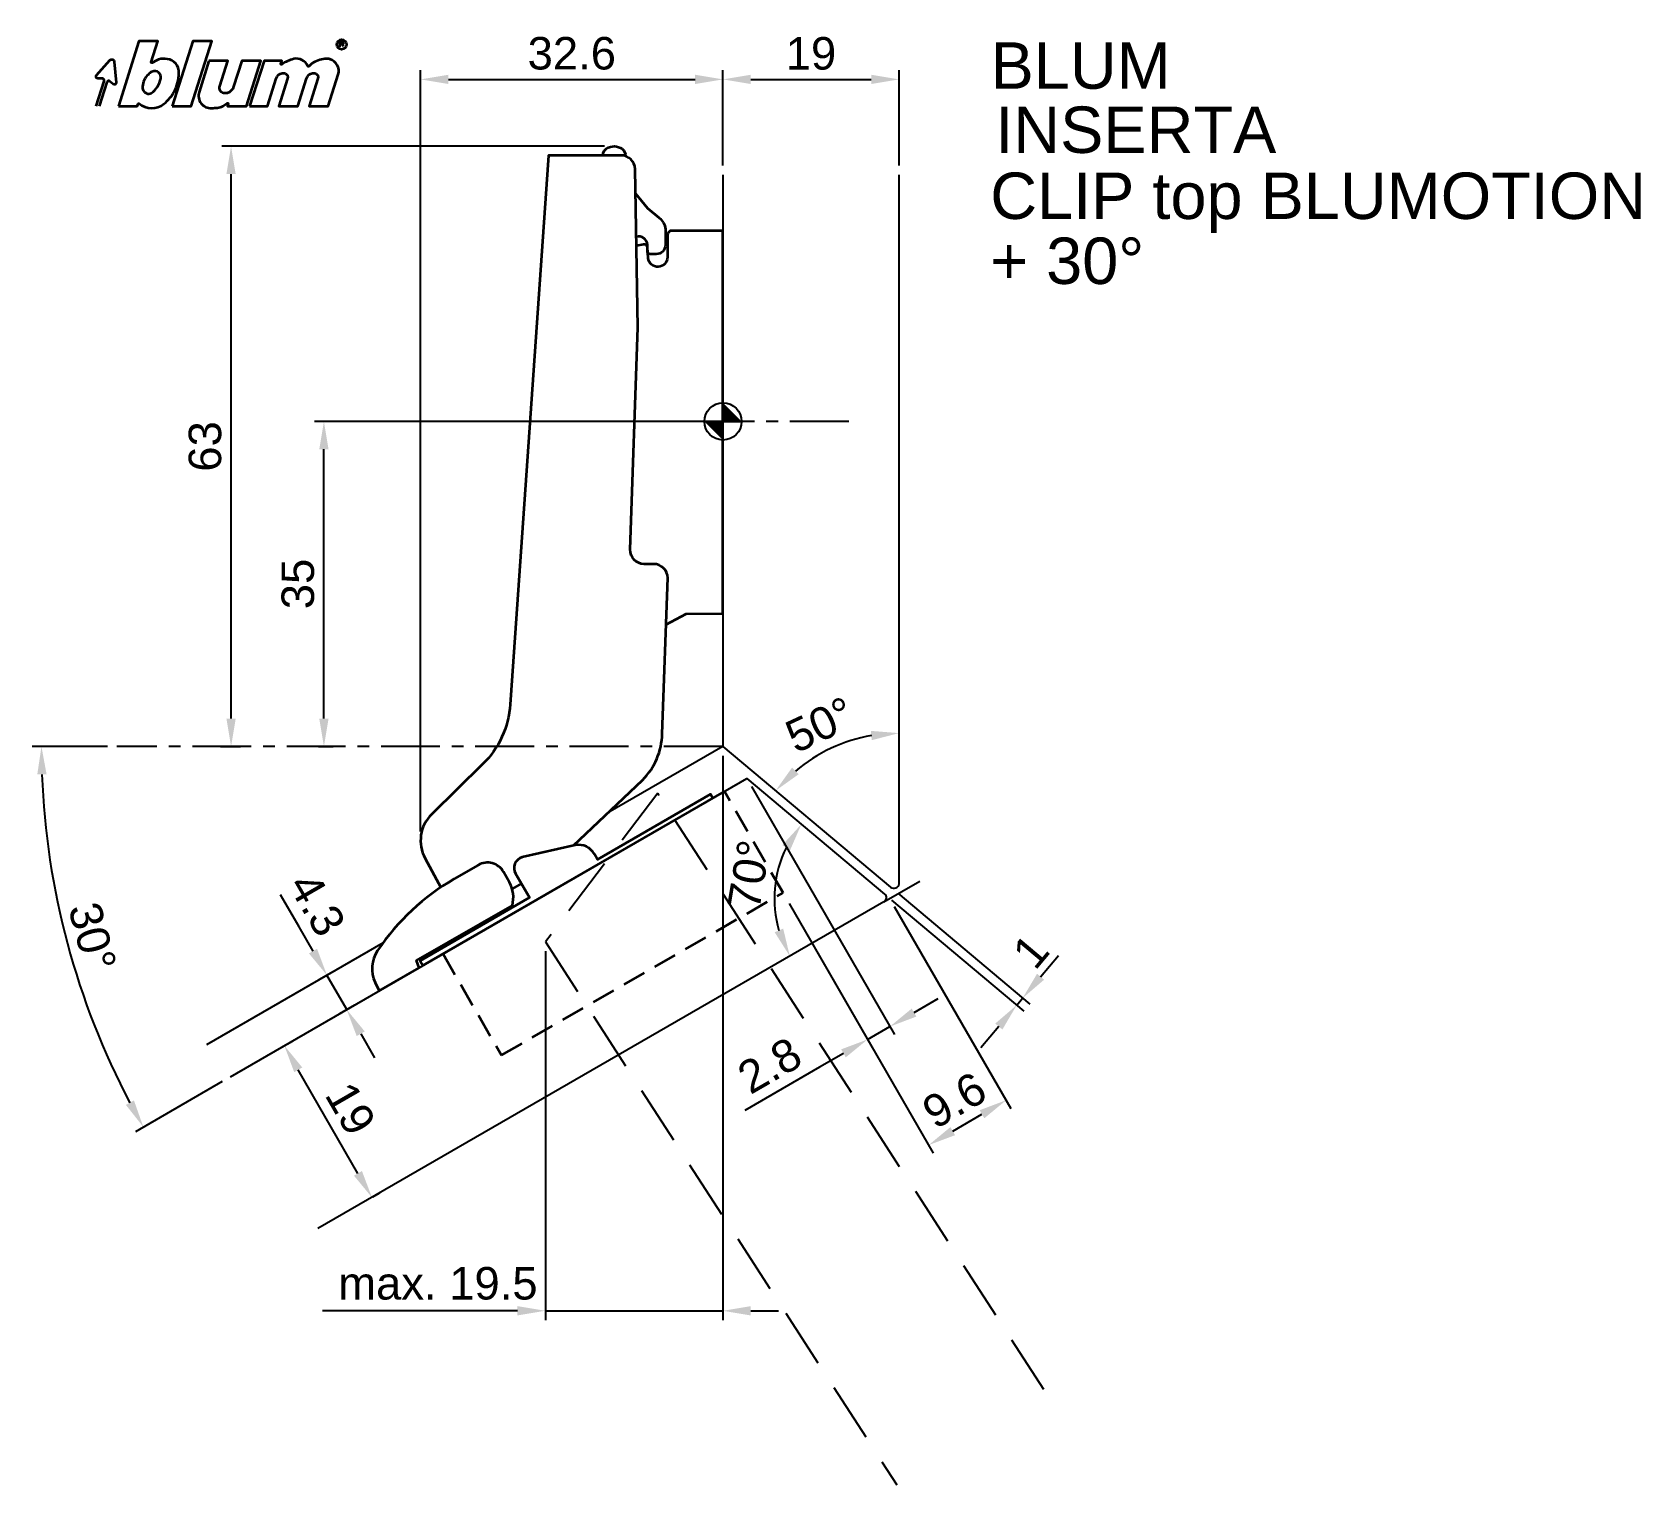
# Model space of a CAD drawing. Extents: x -74 to 99, y -114 to 42.
import ezdxf

# ---------------------------------------------------------------- set-up
doc = ezdxf.new("R2010")
doc.units = 0
doc.header["$PDMODE"] = 35
doc.header["$PDSIZE"] = 5
doc.linetypes.add('MITTE', pattern=[50.8, 31.75, -6.35, 6.35, -6.35])
doc.linetypes.add('STRICHLINIE', pattern=[19.05, 12.7, -6.35])
doc.layers.get('Defpoints').update_dxf_attribs({"linetype": 'CONTINUOUS'})
doc.layers.add('1', color=2, linetype='CONTINUOUS')
doc.layers.add('5', color=1, linetype='CONTINUOUS')
doc.layers.add('6', color=3, linetype='CONTINUOUS', lineweight=35)
doc.styles.add('Beschlag', font='ARIAL.TTF')
doc.dimstyles.new('Beschlag', dxfattribs={"dimtxt": 3.5, "dimasz": 3, "dimexe": 1, "dimexo": 1, "dimgap": 1, "dimtad": 1, "dimdec": 1, "dimdsep": 46, "dimtxsty": 'Beschlag', "dimcen": 2, "dimclrd": 256, "dimclre": 256, "dimclrt": 256, "dimadec": 1, "dimazin": 2, "dimtfac": 0.71, "dimtdec": 1, "dimtix": 1, "dimtmove": 2, "dimatfit": 0, "dimfxl": 0, "dimtolj": 1, "dimlwd": -1, "dimlwe": -1, "dimarcsym": 0})

# ---------------------------------------------------------------- blocks, each defined once
blk = doc.blocks.new('NullPunkt')
at = {"layer": '5'}
for points in [[(0, 2), (0, -2)], [(-2, 0), (2, 0)]]:
    blk.add_lwpolyline(points, dxfattribs=at)
blk.add_circle((0, 0), 2, dxfattribs=at)
for points in [[(0, 0), (-2, 0), (0, 2)], [(0, 0), (2, 0), (0, -2)]]:
    blk.add_solid(points, dxfattribs=at)
blk = doc.blocks.new('*D1')
at = {"layer": '1'}
for p, q in [((-1, 0), (-43.98, 0)), ((-42.98, -32), (-42.98, -3)), ((-43.57, -35), (-41.98, -35))]:
    blk.add_line(p, q, dxfattribs=at)
for points in [[(-43.48, -3), (-42.48, -3), (-42.98, 0)], [(-43.48, -32), (-42.48, -32), (-42.98, -35)]]:
    blk.add_solid(points, dxfattribs=at)
at = {"layer": 'Defpoints', "color": 0}
for p in [(-42.98, 0), (0, 0), (-44.57, -35)]:
    blk.add_point(p, dxfattribs=at)
at = {"layer": '1', "insert": (-45.77, -17.5), "char_height": 3.5, "attachment_point": 5, "rotation": 90, "style": 'Beschlag'}
blk.add_mtext('\\A1;35', dxfattribs=at)
blk = doc.blocks.new('*D2')
at = {"layer": '1'}
for p, q in [((-12.75, 29.63), (-53.98, 29.63)), ((-52.98, -32), (-52.98, 26.63)), ((-54.1, -35), (-51.98, -35))]:
    blk.add_line(p, q, dxfattribs=at)
for points in [[(-53.48, 26.63), (-52.48, 26.63), (-52.98, 29.63)], [(-53.48, -32), (-52.48, -32), (-52.98, -35)]]:
    blk.add_solid(points, dxfattribs=at)
at = {"layer": 'Defpoints', "color": 0}
for p in [(-52.98, 29.63), (-11.75, 29.63), (-55.1, -35)]:
    blk.add_point(p, dxfattribs=at)
at = {"layer": '1', "insert": (-55.77, -2.69), "char_height": 3.5, "attachment_point": 5, "rotation": 90, "style": 'Beschlag'}
blk.add_mtext('\\A1;63', dxfattribs=at)
blk = doc.blocks.new('*D3')
at = {"layer": '1'}
for p, q in [((-32.57, -44.14), (-32.57, 37.83)), ((-29.57, 36.83), (-3, 36.83)), ((0, 27.57), (0, 37.83))]:
    blk.add_line(p, q, dxfattribs=at)
for points in [[(-29.57, 37.33), (-29.57, 36.33), (-32.57, 36.83)], [(-3, 37.33), (-3, 36.33), (0, 36.83)]]:
    blk.add_solid(points, dxfattribs=at)
at = {"layer": 'Defpoints', "color": 0}
for p in [(0, 36.83), (0, 26.57), (-32.57, -45.14)]:
    blk.add_point(p, dxfattribs=at)
at = {"layer": '1', "insert": (-16.28, 39.62), "char_height": 3.5, "attachment_point": 5, "style": 'Beschlag'}
blk.add_mtext('\\A1;32.6', dxfattribs=at)
blk = doc.blocks.new('*D4')
at = {"layer": '1'}
for p, q in [((0, 27.57), (0, 37.83)), ((3, 36.83), (15.97, 36.83)), ((18.97, 27.57), (18.97, 37.83))]:
    blk.add_line(p, q, dxfattribs=at)
for points in [[(3, 37.33), (3, 36.33), (0, 36.83)], [(15.97, 37.33), (15.97, 36.33), (18.97, 36.83)]]:
    blk.add_solid(points, dxfattribs=at)
at = {"layer": 'Defpoints', "color": 0}
for p in [(18.97, 36.83), (0, 26.57), (18.97, 26.57)]:
    blk.add_point(p, dxfattribs=at)
at = {"layer": '1', "insert": (9.48, 39.61), "char_height": 3.5, "attachment_point": 5, "style": 'Beschlag'}
blk.add_mtext('\\A1;19', dxfattribs=at)
blk = doc.blocks.new('*D5')
at = {"layer": '1'}
for p, q in [((-66.28, -35), (-74.4, -35)), ((-53.92, -71.07), (-63.29, -76.48))]:
    blk.add_line(p, q, dxfattribs=at)
blk.add_arc((8.55, -35), 81.95, 182.0975, 207.9026, dxfattribs=at)
for points in [[(-73.85, -38.01), (-72.85, -37.99), (-73.4, -35)], [(-63.44, -73.11), (-64.31, -73.59), (-62.42, -75.98)]]:
    blk.add_solid(points, dxfattribs=at)
at = {"layer": 'Defpoints', "color": 0}
for p in [(-65.28, -35), (0, -35), (2.57, -38.45), (-72.16, -49.23), (-53.05, -70.57)]:
    blk.add_point(p, dxfattribs=at)
at = {"layer": '1', "insert": (-67.92, -55.49), "char_height": 3.5, "attachment_point": 5, "rotation": 285, "style": 'Beschlag'}
blk.add_mtext('\\A1;30°', dxfattribs=at)
blk = doc.blocks.new('*D6')
at = {"layer": '1'}
for p, q in [((0, -36), (0, -96.76)), ((-19.13, -57.05), (-19.13, -96.76)), ((-22.13, -95.76), (-25.13, -95.76)), ((-19.13, -95.76), (0, -95.76)), ((3, -95.76), (6, -95.76))]:
    blk.add_line(p, q, dxfattribs=at)
for points in [[(-22.13, -95.26), (-22.13, -96.26), (-19.13, -95.76)], [(3, -95.26), (3, -96.26), (0, -95.76)]]:
    blk.add_solid(points, dxfattribs=at)
at = {"layer": 'Defpoints', "color": 0}
for p in [(0, -35), (-19.13, -56.05), (0, -95.76)]:
    blk.add_point(p, dxfattribs=at)
at = {"layer": '1', "insert": (-30.7, -92.82), "char_height": 3.5, "attachment_point": 5, "style": 'Beschlag'}
blk.add_mtext('\\A1;max. 19.5', dxfattribs=at)
blk = doc.blocks.new('*D7')
at = {"layer": '1'}
for p, q in [((3.07, -39.32), (18.49, -66.02)), ((7.12, -51.89), (16.08, -67.41)), ((20.58, -63.65), (23.18, -62.15)), ((15.58, -66.54), (17.99, -65.15)), ((12.98, -68.04), (10.39, -69.54))]:
    blk.add_line(p, q, dxfattribs=at)
for points in [[(20.33, -63.22), (20.83, -64.08), (17.99, -65.15)], [(12.73, -67.61), (13.23, -68.47), (15.58, -66.54)]]:
    blk.add_solid(points, dxfattribs=at)
at = {"layer": 'Defpoints', "color": 0}
for p in [(2.57, -38.45), (6.62, -51.02), (17.99, -65.15)]:
    blk.add_point(p, dxfattribs=at)
at = {"layer": '1', "insert": (5.03, -69.35), "char_height": 3.5, "attachment_point": 5, "rotation": 30, "style": 'Beschlag'}
blk.add_mtext('\\A1;2.8', dxfattribs=at)
blk = doc.blocks.new('*D8')
at = {"layer": '1'}
for p, q in [((7.12, -51.89), (22.65, -78.78)), ((18.45, -52.23), (31, -73.96)), ((24.75, -76.42), (27.9, -74.59))]:
    blk.add_line(p, q, dxfattribs=at)
for points in [[(27.65, -74.16), (28.15, -75.03), (30.5, -73.09)], [(24.5, -75.98), (25, -76.85), (22.15, -77.92)]]:
    blk.add_solid(points, dxfattribs=at)
at = {"layer": 'Defpoints', "color": 0}
for p in [(6.62, -51.02), (17.95, -51.36), (30.5, -73.09)]:
    blk.add_point(p, dxfattribs=at)
at = {"layer": '1', "insert": (24.93, -73.09), "char_height": 3.5, "attachment_point": 5, "rotation": 30, "style": 'Beschlag'}
blk.add_mtext('\\A1;9.6', dxfattribs=at)
blk = doc.blocks.new('*D9')
at = {"layer": '1'}
for p, q in [((-47.52, -67.37), (-46.38, -66.71)), ((-39.31, -80.96), (-45.74, -69.81)), ((-37.7, -83.49), (-36.94, -83.05))]:
    blk.add_line(p, q, dxfattribs=at)
for points in [[(-45.31, -69.56), (-46.18, -70.06), (-47.24, -67.21)], [(-38.88, -80.71), (-39.74, -81.21), (-37.81, -83.55)]]:
    blk.add_solid(points, dxfattribs=at)
at = {"layer": 'Defpoints', "color": 0}
for p in [(-47.24, -67.21), (-48.39, -67.87), (-38.57, -83.99)]:
    blk.add_point(p, dxfattribs=at)
at = {"layer": '1', "insert": (-40.11, -73.99), "char_height": 3.5, "attachment_point": 5, "rotation": 300, "style": 'Beschlag'}
blk.add_mtext('\\A1;19', dxfattribs=at)
blk = doc.blocks.new('*D10')
at = {"layer": '1'}
for p, q in [((-44.15, -57.03), (-45.65, -54.43)), ((-42.01, -59.26), (-43.52, -60.13)), ((-40.52, -63.33), (-42.65, -59.63)), ((-41.26, -63.76), (-39.65, -62.83)), ((-39.02, -65.93), (-37.52, -68.53))]:
    blk.add_line(p, q, dxfattribs=at)
for points in [[(-43.72, -56.78), (-44.59, -57.28), (-42.65, -59.63)], [(-38.58, -65.68), (-39.45, -66.18), (-40.52, -63.33)]]:
    blk.add_solid(points, dxfattribs=at)
at = {"layer": 'Defpoints', "color": 0}
for p in [(-41.15, -58.76), (-42.65, -59.63), (-42.12, -64.26)]:
    blk.add_point(p, dxfattribs=at)
at = {"layer": '1', "insert": (-43.71, -51.99), "char_height": 3.5, "attachment_point": 5, "rotation": 300, "style": 'Beschlag'}
blk.add_mtext('\\A1;4.3', dxfattribs=at)
blk = doc.blocks.new('*D11')
at = {"layer": '1'}
for p, q in [((18.17, -51.55), (32.41, -63.49)), ((18.82, -50.79), (33.05, -62.73)), ((34.21, -59.79), (36.14, -57.49)), ((31.64, -62.85), (32.28, -62.09)), ((29.72, -65.15), (27.79, -67.44))]:
    blk.add_line(p, q, dxfattribs=at)
for points in [[(33.83, -59.47), (34.59, -60.11), (32.28, -62.09)], [(29.33, -64.83), (30.1, -65.47), (31.64, -62.85)]]:
    blk.add_solid(points, dxfattribs=at)
at = {"layer": 'Defpoints', "color": 0}
for p in [(18.05, -50.15), (17.41, -50.9), (32.28, -62.09)]:
    blk.add_point(p, dxfattribs=at)
at = {"layer": '1', "insert": (33.15, -57.05), "char_height": 3.5, "attachment_point": 5, "rotation": 50, "style": 'Beschlag'}
blk.add_mtext('\\A1;1', dxfattribs=at)
blk = doc.blocks.new('*D12')
at = {"layer": '1'}
blk.add_arc((18.97, -50.92), 17.35, 99.9171, 130.0829, dxfattribs=at)
for points in [[(15.94, -33.32), (16.02, -34.32), (18.97, -33.56)], [(8.15, -37.99), (7.44, -37.28), (5.67, -39.76)]]:
    blk.add_solid(points, dxfattribs=at)
at = {"layer": 'Defpoints', "color": 0}
for p in [(18.97, 26.57), (13.99, -34.29), (0, -35), (18.05, -50.15), (18.97, -49.77)]:
    blk.add_point(p, dxfattribs=at)
at = {"layer": '1', "insert": (10.46, -32.66), "char_height": 3.5, "attachment_point": 5, "rotation": 25, "style": 'Beschlag'}
blk.add_mtext('\\A1;50°', dxfattribs=at)
blk = doc.blocks.new('*D13')
at = {"layer": '1'}
blk.add_arc((17.95, -51.36), 12.41, 153.8815, 196.1185, dxfattribs=at)
for points in [[(6.39, -45.62), (7.23, -46.17), (8.44, -43.38)], [(6.49, -54.61), (5.57, -55), (7.2, -57.57)]]:
    blk.add_solid(points, dxfattribs=at)
at = {"layer": 'Defpoints', "color": 0}
for p in [(2.57, -38.45), (17.34, -51.71), (17.41, -50.9), (5.62, -52.8), (-43.62, -86.91)]:
    blk.add_point(p, dxfattribs=at)
at = {"layer": '1', "insert": (2.81, -48.81), "char_height": 3.5, "attachment_point": 5, "rotation": 80.457, "style": 'Beschlag'}
blk.add_mtext('\\A1;70°', dxfattribs=at)
blk = doc.blocks.new('Logo_BLUM')
at = {"layer": '6', "color": 20, "linetype": 'Continuous'}
for points in [[(2.39, 0), (4.43, 0), (4.52, 0.26, -0.512391), (4.62, 0.29, 0.357881), (7.3, 0.25, 0.116336), (8.5, 1.76, 0.127435), (8.89, 3.85, 0.227045), (8.36, 4.79, 0.273775), (6.5, 4.93), (6.04, 4.67, -0.689828), (5.94, 4.76), (6.65, 7), (4.61, 7)], [(5.59, 3.39, 0.16703), (4.99, 2.14, 0.322673), (5.41, 1.39, 0.260102), (5.93, 1.42, 0.211929), (6.95, 3, 0.250706), (6.73, 3.62, 0.316796), (6.01, 3.72, 0.086595)], [(12.15, 4.9), (11.09, 1.53, 0.527578), (12.44, -0.2, -0.003338), (13.06, -0.17, 0.131781), (13.63, 0.02), (14.12, 0.32, -0.706223), (14.22, 0.24), (14.15, 0), (16.19, 0), (17.75, 4.9), (15.7, 4.9), (14.81, 2.11, -0.253672), (14.11, 1.42, -0.127823), (13.72, 1.42, -0.447747), (13.33, 2.15), (14.2, 4.9)], [(16.53, 0), (18.44, 0), (19.39, 3, -0.282196), (20.04, 3.56, -0.141376), (20.38, 3.52, -0.3938), (20.62, 2.99), (19.67, 0), (21.72, 0), (22.67, 3, -0.282189), (23.31, 3.56, -0.141385), (23.65, 3.52, -0.393792), (23.89, 2.99), (22.94, 0), (24.99, 0), (26.07, 3.42, 0.424526), (25.18, 5.07, 0.098115), (24.64, 5.11, 0.114777), (23.24, 4.6), (22.89, 4.28, -0.522588), (22.79, 4.31, 0.36711), (21.28, 5.09, 0.102012), (20, 4.5, -0.748324), (19.89, 4.58), (20, 4.9), (18.08, 4.9)]]:
    blk.add_lwpolyline(points, format="xyb", close=True, dxfattribs=at)
blk.add_lwpolyline([(8.18, 0), (10.23, 0), (12.45, 7), (10.4, 7)], close=True, dxfattribs=at)
for points in [[(26.26, 6.4), (26.26, 6.9), (26.52, 6.9, -0.975005), (26.53, 6.67, 0.014563), (26.45, 6.67), (26.26, 6.67), (26.45, 6.67), (26.52, 6.6), (26.57, 6.53), (26.62, 6.42)], [(0, 0), (0.86, 2.7, 0.480207), (0.67, 2.98), (0.19, 2.97, -0.689229), (0.05, 3.33), (1.49, 4.95, -0.685285), (1.94, 4.79), (2.15, 2.54, -0.636083), (1.84, 2.36), (1.47, 2.68, 0.560356), (1.16, 2.59), (0.34, 0)]]:
    blk.add_lwpolyline(points, format="xyb", dxfattribs=at)
blk.add_circle((26.44, 6.65), 0.527, dxfattribs=at)

msp = doc.modelspace()

# ---------------------------------------------------------------- linework, layer by layer
at = {"layer": '1'}
for p, q in [((17.34, -51.71), (21.2, -49.49)), ((-45.65, -54.43), (-47.65, -50.97)), ((10.39, -69.54), (2.36, -74.18)), ((-25.13, -95.76), (-43.13, -95.76))]:
    msp.add_line(p, q, dxfattribs=at)
at = {"layer": '5', "linetype": 'MITTE', "ltscale": 0.2}
msp.add_line((13.56, 0), (-6.84, 0), dxfattribs=at)
at = {"layer": '5'}
for p, q in [((0, -35), (-12.39, -42.15)), ((-36.61, -56.14), (-55.63, -67.12))]:
    msp.add_line(p, q, dxfattribs=at)
for points in [[(0, 26.57), (0, -35), (18.05, -50.15, 0.578265), (18.97, -49.77), (18.97, 26.57)], [(-53.05, -70.57), (2.57, -38.45), (17.41, -50.9, -0.520545), (17.34, -51.71), (-43.62, -86.91)]]:
    msp.add_lwpolyline(points, format="xyb", dxfattribs=at)
at = {"layer": '5', "linetype": 'MITTE', "ltscale": 0.2}
msp.add_lwpolyline([(0, -35), (-65.28, -35)], dxfattribs=at)
at = {"layer": '5', "linetype": 'STRICHLINIE', "ltscale": 0.5}
msp.add_lwpolyline([(34.57, -104.24), (-7.03, -40.03), (-19.13, -56.05), (18.74, -114.5)], dxfattribs=at)
at = {"layer": '6'}
msp.add_line((-21.7, -49.76), (-22.71, -50.33), dxfattribs=at)
for points in [[(-12.95, 28.59, -0.303345), (-12.34, 29.51, -0.299358), (-10.67, 29.19), (-10.49, 28.77), (-10.64, 28.62)], [(-16.09, -45.66), (-8.65, -38.61, 0.186486), (-6.53, -33.64), (-5.95, -16.85, 0.414214), (-7.45, -15.35), (-8.49, -15.35, -0.424475), (-9.99, -13.79), (-9.16, 10.1), (-9.47, 27.18, 0.409111), (-10.97, 28.65), (-18.79, 28.65), (-18.79, 28.65), (-22.91, -30.47, -0.183534), (-25.89, -36.92), (-31.37, -42.28, 0.334595), (-32.08, -47.05), (-30.4, -50.17)], [(-9.42, 24.54), (-8.14, 22.97), (-6.88, 21.94, -0.199032), (-6.2, 20.7), (-6.2, 19.01, -0.414212), (-7.19, 18.02), (-7.84, 18.02, -0.414203), (-8.14, 18.31), (-8.14, 19.01, 0.510736), (-9.34, 19.87, -2.914118)], [(-6.12, -21.86), (-3.97, -20.7), (0, -20.69), (0, 20.53), (-5.69, 20.53), (-5.83, 20.39, 0.198895), (-5.98, 20.04), (-5.98, 17.68, -0.957289), (-8.04, 17.59), (-8.14, 18.77, 0.4862), (-8.55, 19.04), (-9.32, 18.91)], [(-1.09, -40.57), (-1.34, -40.14), (-13.5, -47.16), (-13.83, -46.59, 0.312987), (-15.9, -45.62), (-21.62, -46.93, 0.486363), (-22.33, -48.68), (-20.83, -51.27), (-20.83, -51.27), (-32.61, -58.07), (-32.31, -58.59), (0.17, -39.84)]]:
    msp.add_lwpolyline(points, format="xyb", dxfattribs=at)
at = {"layer": '6', "linetype": 'STRICHLINIE', "ltscale": 0.2}
msp.add_lwpolyline([(-30.14, -57.34), (-23.84, -68.25), (6.47, -50.75), (0.17, -39.84)], dxfattribs=at)
at = {"layer": '6', "flags": 128}
msp.add_lwpolyline([(-23.63, -48.5, 0.414214), (-26.36, -47.77), (-28.94, -49.26, 0.114125), (-37.2, -56.98, 0.262579), (-37.47, -60.41), (-37.04, -61.32), (-32.71, -58.83), (-32.99, -58.06), (-22.68, -52.11, 0.191102), (-23, -49.63), (-23.63, -48.5)], format="xyb", dxfattribs=at)

# ---------------------------------------------------------------- block references
at = {"layer": '5', "rotation": 90}
msp.add_blockref('NullPunkt', (0, 0), dxfattribs=at)
at = {"layer": '6'}
msp.add_blockref('Logo_BLUM', (-67.51, 33.94), dxfattribs=at)

# ---------------------------------------------------------------- texts
at = {"layer": '1', "linetype": 'Continuous', "style": 'Beschlag'}
for s, p in [('BLUM', (28.82, 35.82)), ('CLIP top BLUMOTION', (28.79, 21.8)), ('+ 30%%D', (28.79, 14.8))]:
    msp.add_text(s, height=5, dxfattribs=at).set_placement(p)
at = {"layer": '1', "insert": (29.33, 33.91), "char_height": 5, "width": 110.7908, "attachment_point": 1, "style": 'Beschlag'}
msp.add_mtext('INSERTA', dxfattribs=at)

# ---------------------------------------------------------------- dimensions: what is measured, and where the dimension line sits
at = {"layer": '1'}
for base, p1, p2, angle, picture, middle in [((0, 36.83), (-32.57, -45.14), (0, 26.57), 180, '*D3', (-16.28, 39.62)), ((18.97, 36.83), (0, 26.57), (18.97, 26.57), 180, '*D4', (9.48, 39.61)), ((-42.98, 0), (-44.57, -35), (0, 0), 90, '*D1', (-45.77, -17.5)), ((30.5, -73.09), (6.62, -51.02), (17.95, -51.36), 30, '*D8', (24.93, -73.09))]:
    dim = msp.add_linear_dim(base=base, p1=p1, p2=p2, angle=angle, dimstyle='Beschlag', dxfattribs=at)
    dim.commit()
    dim.dimension.update_dxf_attribs({"geometry": picture, "text_midpoint": middle})
for base, p1, p2, angle, text, picture, middle in [((-52.98, 29.63), (-55.1, -35), (-11.75, 29.63), 90, '63', '*D2', (-55.77, -2.69)), ((-47.24, -67.21), (-38.57, -83.99), (-48.39, -67.87), 120, '19', '*D9', (-40.11, -73.99))]:
    dim = msp.add_linear_dim(base=base, p1=p1, p2=p2, angle=angle, text=text, dimstyle='Beschlag', dxfattribs=at)
    dim.commit()
    dim.dimension.update_dxf_attribs({"geometry": picture, "text_midpoint": middle})
for base, line1, line2, picture, middle in [((13.99, -34.29), ((18.97, -49.77), (18.97, 26.57)), ((0, -35), (18.05, -50.15)), '*D12', (10.46, -32.66)), ((-72.16, -49.23), ((-53.05, -70.57), (2.57, -38.45)), ((0, -35), (-65.28, -35)), '*D5', (-67.92, -55.49))]:
    dim = msp.add_angular_dim_2l(base=base, line1=line1, line2=line2, dimstyle='Beschlag', dxfattribs=at)
    dim.commit()
    dim.dimension.update_dxf_attribs({"geometry": picture, "text_midpoint": middle})
dim = msp.add_linear_dim(base=(0, -95.76), p1=(-19.13, -56.05), p2=(0, -35), angle=180, text='max. 19.5', dimstyle='Beschlag', dxfattribs=at)
dim.commit()
dim.dimension.update_dxf_attribs({"geometry": '*D6', "text_midpoint": (-30.7, -92.82), "dimtype": 160})
dim = msp.add_angular_dim_2l(base=(5.62, -52.8), line1=((17.34, -51.71), (-43.62, -86.91)), line2=((2.57, -38.45), (17.41, -50.9)), dimstyle='Beschlag', dxfattribs=at)
dim.commit()
dim.dimension.update_dxf_attribs({"geometry": '*D13', "text_midpoint": (2.81, -48.81), "dimtype": 162})
for base, p1, p2, angle, picture, middle in [((17.99, -65.15), (6.62, -51.02), (2.57, -38.45), 30, '*D7', (5.03, -69.35)), ((-42.65, -59.63), (-42.12, -64.26), (-41.15, -58.76), 120, '*D10', (-43.71, -51.99)), ((32.28, -62.09), (17.41, -50.9), (18.05, -50.15), 50, '*D11', (33.15, -57.05))]:
    dim = msp.add_linear_dim(base=base, p1=p1, p2=p2, angle=angle, dimstyle='Beschlag', dxfattribs=at)
    dim.commit()
    dim.dimension.update_dxf_attribs({"geometry": picture, "text_midpoint": middle, "dimtype": 160})

doc.saveas('drawing.dxf')
